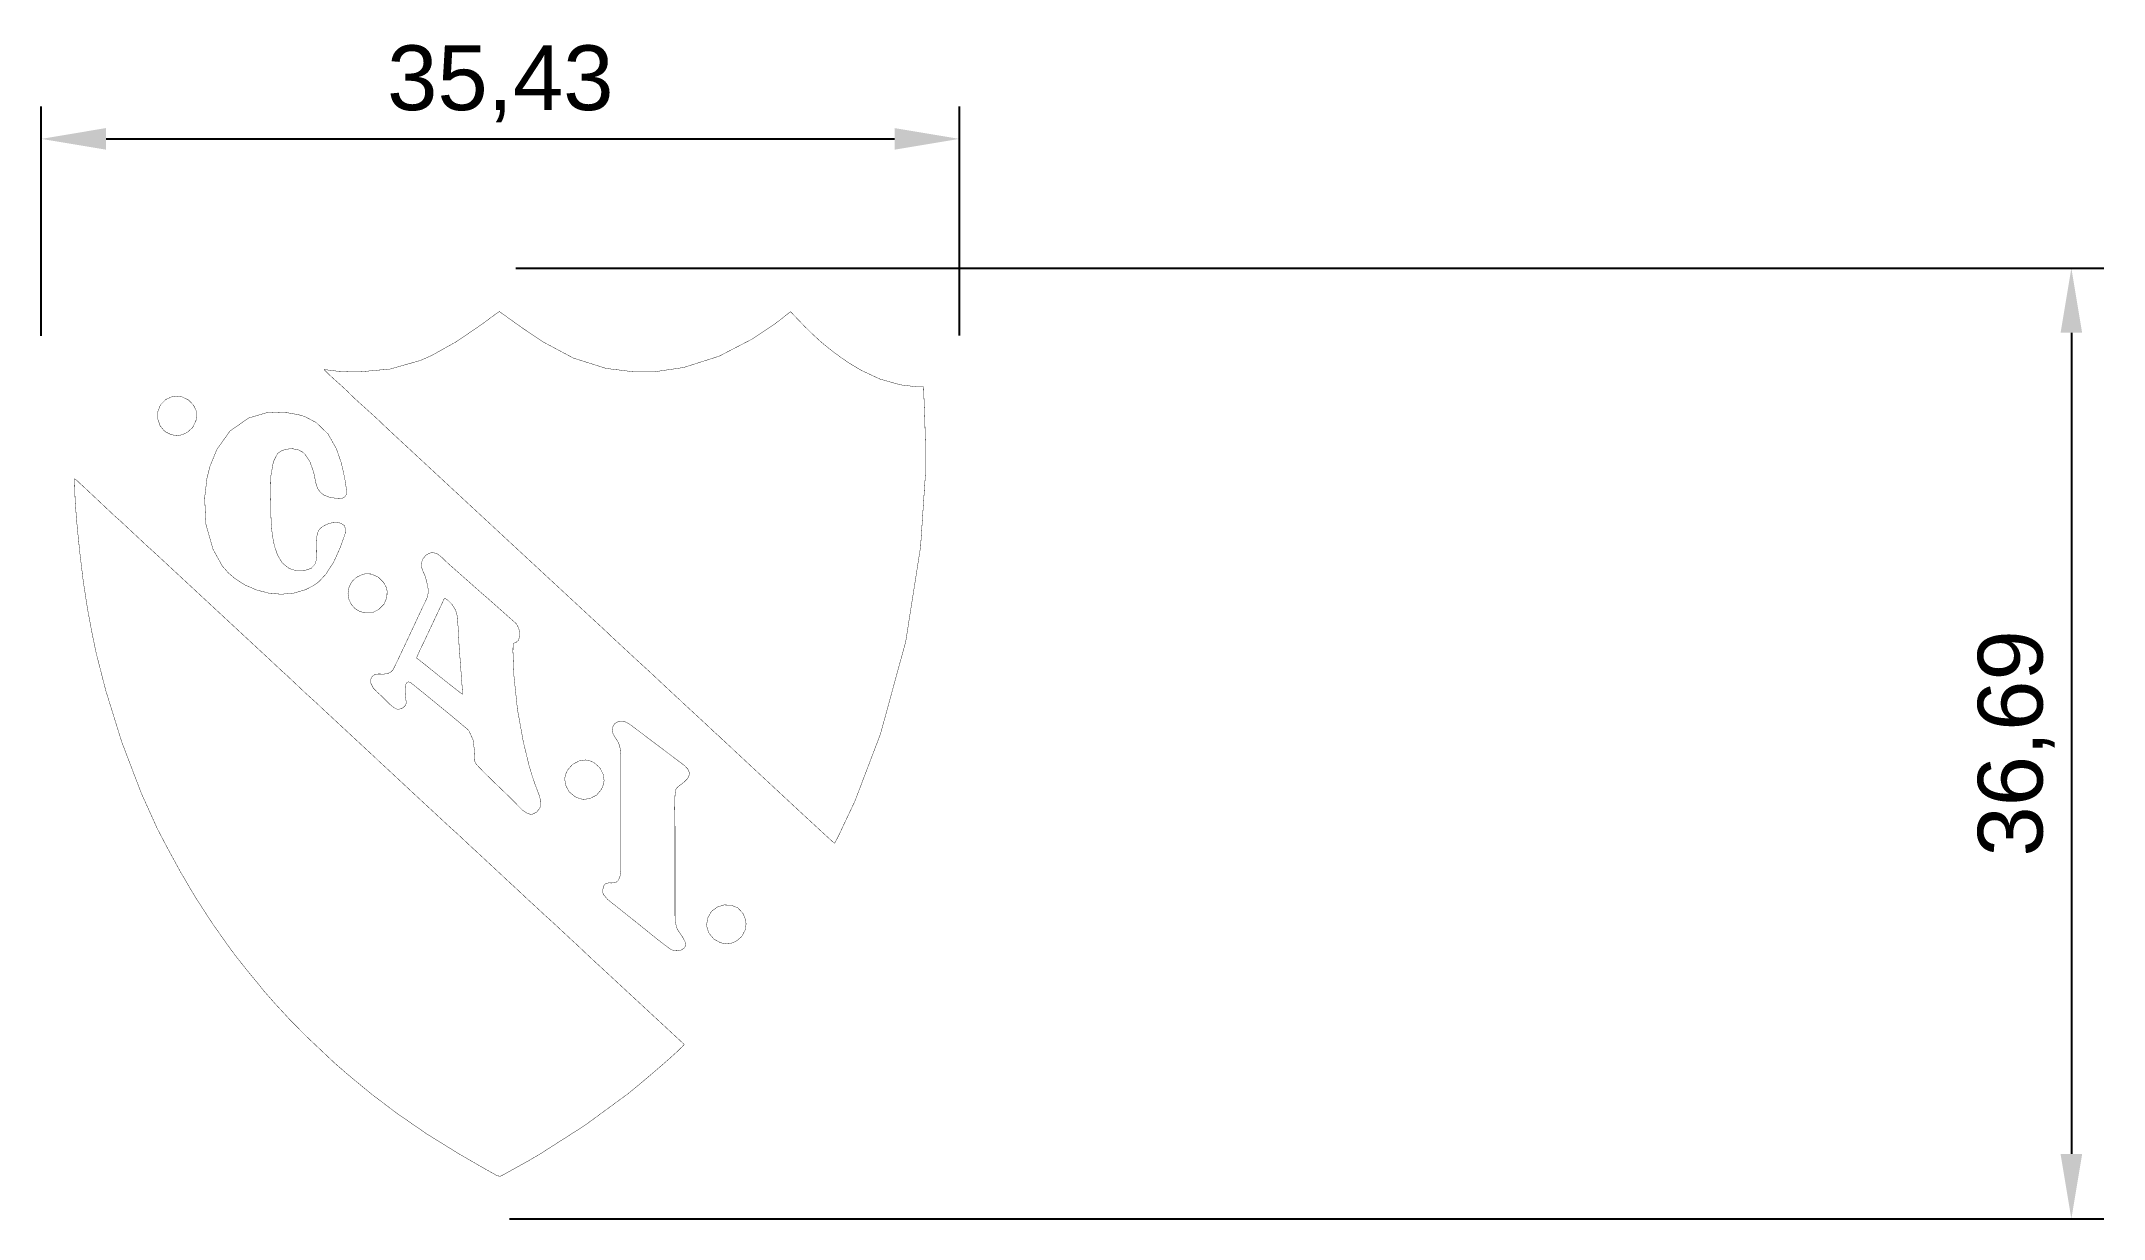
# Model space of a CAD drawing. Header units: millimetres. Extents: x -30 to 49.6, y -28.3 to 17.1.
import ezdxf

# ---------------------------------------------------------------- set-up
doc = ezdxf.new("R2010")
doc.units = ezdxf.units.MM
doc.styles.get("Standard").update_dxf_attribs({"font": 'arial.ttf'})
doc.dimstyles.new('ISO-25', dxfattribs={"dimtxt": 2.5, "dimasz": 2.5, "dimexe": 1.25, "dimexo": 0.625, "dimtad": 1, "dimtxsty": 'Standard', "dimcen": 2.5, "dimadec": 0, "dimazin": 0, "dimtfac": 1, "dimtmove": 0, "dimatfit": 3, "dimfxl": 1, "dimarcsym": 0})

# ---------------------------------------------------------------- blocks, each defined once
blk = doc.blocks.new('*D3')
at = {"color": 0, "lineweight": -2, "transparency": 16777216}
for p, q in [((-29.956, 5.781), (-29.956, 14.631)), ((5.476, 5.789), (5.476, 14.631)), ((-27.456, 13.381), (2.976, 13.381))]:
    blk.add_line(p, q, dxfattribs=at)
at = {"color": 0, "transparency": 16777216}
for points in [[(-27.456, 13.798), (-27.456, 12.964), (-29.956, 13.381)], [(2.976, 13.798), (2.976, 12.964), (5.476, 13.381)]]:
    blk.add_solid(points, dxfattribs=at)
at = {"layer": 'Defpoints', "color": 0, "transparency": 16777216}
for p in [(5.476, 13.381), (-29.956, 5.156), (5.476, 5.164)]:
    blk.add_point(p, dxfattribs=at)
at = {"color": 0, "transparency": 16777216, "insert": (-12.24, 15.508), "char_height": 2.5, "attachment_point": 5}
blk.add_mtext('35,43', dxfattribs=at)
blk = doc.blocks.new('*D4')
at = {"color": 0, "lineweight": -2, "transparency": 16777216}
for p, q in [((-11.636, 8.396), (49.642, 8.396)), ((48.392, 5.896), (48.392, -25.794)), ((-11.888, -28.294), (49.642, -28.294))]:
    blk.add_line(p, q, dxfattribs=at)
at = {"color": 0, "transparency": 16777216}
for points in [[(47.975, 5.896), (48.808, 5.896), (48.392, 8.396)], [(47.975, -25.794), (48.808, -25.794), (48.392, -28.294)]]:
    blk.add_solid(points, dxfattribs=at)
at = {"layer": 'Defpoints', "color": 0, "transparency": 16777216}
for p in [(-12.261, 8.396), (-12.513, -28.294), (48.392, -28.294)]:
    blk.add_point(p, dxfattribs=at)
at = {"color": 0, "transparency": 16777216, "insert": (46.264, -9.949), "char_height": 2.5, "attachment_point": 5, "rotation": 90}
blk.add_mtext('36,69', dxfattribs=at)

msp = doc.modelspace()

# ---------------------------------------------------------------- linework, layer by layer
at = {"color": 0}
for points in [[(-19.031, 4.474, 0.0146, 0.0146, 0), (-18.991, 4.473, 0.0146, 0.0146, 0), (-18.562, 4.42, 0.0146, 0.0146, 0), (-18.521, 4.416, 0.0146, 0.0146, 0), (-18.477, 4.412, 0.0146, 0.0146, 0), (-18.02, 4.391, 0.0146, 0.0146, 0), (-17.974, 4.39, 0.0146, 0.0146, 0), (-17.711, 4.386, 0.0146, 0.0146, 0), (-16.488, 4.499, 0.0146, 0.0146, 0), (-15.317, 4.832, 0.0146, 0.0146, 0), (-15.08, 4.938, 0.0146, 0.0146, 0), (-14.875, 5.029, 0.0146, 0.0146, 0), (-13.965, 5.538, 0.0146, 0.0146, 0), (-13.116, 6.112, 0.0146, 0.0146, 0), (-12.942, 6.235, 0.0146, 0.0146, 0), (-12.884, 6.276, 0.0146, 0.0146, 0), (-12.336, 6.68, 0.0146, 0.0146, 0), (-12.28, 6.717, 0.0146, 0.0146, 0), (-12.231, 6.686, 0.0146, 0.0146, 0), (-11.76, 6.348, 0.0146, 0.0146, 0), (-11.714, 6.315, 0.0146, 0.0146, 0), (-11.432, 6.113, 0.0146, 0.0146, 0), (-10.567, 5.534, 0.0146, 0.0146, 0), (-9.416, 4.92, 0.0146, 0.0146, 0), (-8.152, 4.522, 0.0146, 0.0146, 0), (-7.04, 4.386, 0.0146, 0.0146, 0), (-6.67, 4.389, 0.0146, 0.0146, 0), (-6.294, 4.393, 0.0146, 0.0146, 0), (-5.167, 4.557, 0.0146, 0.0146, 0), (-3.793, 4.995, 0.0146, 0.0146, 0), (-2.521, 5.655, 0.0146, 0.0146, 0), (-1.612, 6.265, 0.0146, 0.0146, 0), (-1.324, 6.487, 0.0146, 0.0146, 0), (-1.302, 6.504, 0.0146, 0.0146, 0), (-1.181, 6.603, 0.0146, 0.0146, 0), (-1.059, 6.695, 0.0146, 0.0146, 0), (-1.036, 6.709, 0.0146, 0.0146, 0), (-0.555, 6.206, 0.0146, 0.0146, 0), (-0.501, 6.15, 0.0146, 0.0146, 0), (-0.186, 5.842, 0.0146, 0.0146, 0), (0.141, 5.542, 0.0146, 0.0146, 0), (0.202, 5.491, 0.0146, 0.0146, 0), (0.273, 5.431, 0.0146, 0.0146, 0), (0.613, 5.16, 0.0146, 0.0146, 0), (0.969, 4.901, 0.0146, 0.0146, 0), (1.048, 4.847, 0.0146, 0.0146, 0), (1.205, 4.739, 0.0146, 0.0146, 0), (1.696, 4.445, 0.0146, 0.0146, 0), (2.411, 4.112, 0.0146, 0.0146, 0), (3.206, 3.888, 0.0146, 0.0146, 0), (3.873, 3.808, 0.0146, 0.0146, 0), (4.096, 3.81, 0.0146, 0.0146, 0), (4.102, 3.602, 0.0146, 0.0146, 0), (4.141, 2.593, 0.0146, 0.0146, 0), (4.166, 1.67, 0.0146, 0.0146, 0), (4.166, 1.362, 0.0146, 0.0146, 0), (4.166, 0.428, 0.0146, 0.0146, 0), (3.978, -2.375, 0.0146, 0.0146, 0), (3.404, -6.033, 0.0146, 0.0146, 0), (2.431, -9.587, 0.0146, 0.0146, 0), (1.444, -12.181, 0.0146, 0.0146, 0), (1.049, -13.015, 0.0146, 0.0146, 0), (1.031, -13.052, 0.0146, 0.0146, 0), (0.969, -13.186, 0.0146, 0.0146, 0), (0.857, -13.425, 0.0146, 0.0146, 0), (0.743, -13.654, 0.0146, 0.0146, 0), (0.676, -13.774, 0.0146, 0.0146, 0), (0.654, -13.8, 0.0146, 0.0146, 0), (0.636, -13.79, 0.0146, 0.0146, 0), (0.485, -13.651, 0.0146, 0.0146, 0), (0.079, -13.279, 0.0146, 0.0146, 0), (-0.49, -12.753, 0.0146, 0.0146, 0), (-1.147, -12.144, 0.0146, 0.0146, 0), (-1.819, -11.518, 0.0146, 0.0146, 0), (-2.433, -10.948, 0.0146, 0.0146, 0), (-2.914, -10.5, 0.0146, 0.0146, 0), (-3.12, -10.309, 0.0146, 0.0146, 0), (-3.189, -10.245, 0.0146, 0.0146, 0), (-3.203, -10.232, 0.0146, 0.0146, 0), (-3.323, -10.115, 0.0146, 0.0146, 0), (-3.337, -10.103, 0.0146, 0.0146, 0), (-3.364, -10.079, 0.0146, 0.0146, 0), (-3.623, -9.839, 0.0146, 0.0146, 0), (-3.65, -9.816, 0.0146, 0.0146, 0), (-3.662, -9.805, 0.0146, 0.0146, 0), (-3.788, -9.684, 0.0146, 0.0146, 0), (-3.797, -9.674, 0.0146, 0.0146, 0), (-3.812, -9.66, 0.0146, 0.0146, 0), (-3.947, -9.541, 0.0146, 0.0146, 0), (-3.962, -9.528, 0.0146, 0.0146, 0), (-3.989, -9.503, 0.0146, 0.0146, 0), (-4.244, -9.263, 0.0146, 0.0146, 0), (-4.27, -9.236, 0.0146, 0.0146, 0), (-5.187, -8.39, 0.0146, 0.0146, 0), (-5.2, -8.378, 0.0146, 0.0146, 0), (-5.322, -8.259, 0.0146, 0.0146, 0), (-5.335, -8.247, 0.0146, 0.0146, 0), (-5.432, -8.163, 0.0146, 0.0146, 0), (-5.951, -7.678, 0.0146, 0.0146, 0), (-6.472, -7.188, 0.0146, 0.0146, 0), (-6.569, -7.1, 0.0146, 0.0146, 0), (-7.035, -6.675, 0.0146, 0.0146, 0), (-7.051, -6.659, 0.0146, 0.0146, 0), (-7.111, -6.6, 0.0146, 0.0146, 0), (-7.169, -6.547, 0.0146, 0.0146, 0), (-7.185, -6.534, 0.0146, 0.0146, 0), (-7.958, -5.817, 0.0146, 0.0146, 0), (-7.972, -5.806, 0.0146, 0.0146, 0), (-8.092, -5.687, 0.0146, 0.0146, 0), (-8.106, -5.674, 0.0146, 0.0146, 0), (-12.568, -1.539, 0.0146, 0.0146, 0), (-12.583, -1.523, 0.0146, 0.0146, 0), (-12.704, -1.411, 0.0146, 0.0146, 0), (-12.719, -1.399, 0.0146, 0.0146, 0), (-16.576, 2.179, 0.0146, 0.0146, 0), (-16.604, 2.207, 0.0146, 0.0146, 0), (-16.725, 2.321, 0.0146, 0.0146, 0), (-16.847, 2.435, 0.0146, 0.0146, 0), (-16.874, 2.462, 0.0146, 0.0146, 0), (-16.946, 2.533, 0.0146, 0.0146, 0), (-17.167, 2.737, 0.0146, 0.0146, 0), (-17.508, 3.043, 0.0146, 0.0146, 0), (-17.839, 3.343, 0.0146, 0.0146, 0), (-18.038, 3.532, 0.0146, 0.0146, 0), (-18.101, 3.599, 0.0146, 0.0146, 0), (-18.122, 3.621, 0.0146, 0.0146, 0), (-18.19, 3.687, 0.0146, 0.0146, 0), (-18.313, 3.801, 0.0146, 0.0146, 0), (-18.456, 3.93, 0.0146, 0.0146, 0), (-18.607, 4.065, 0.0146, 0.0146, 0), (-18.753, 4.197, 0.0146, 0.0146, 0), (-18.881, 4.316, 0.0146, 0.0146, 0), (-18.978, 4.411, 0.0146, 0.0146, 0), (-19.02, 4.457, 0.0146, 0.0146, 0), (-19.031, 4.474, 0.0146, 0.0146, 0)], [(-24.84, 3.439, 0.0146, 0.0146, 0), (-24.766, 3.452, 0.0146, 0.0146, 0), (-24.53, 3.427, 0.0146, 0.0146, 0), (-24.266, 3.301, 0.0146, 0.0146, 0), (-24.072, 3.092, 0.0146, 0.0146, 0), (-23.983, 2.9, 0.0146, 0.0146, 0), (-23.972, 2.833, 0.0146, 0.0146, 0), (-23.959, 2.755, 0.0146, 0.0146, 0), (-23.985, 2.509, 0.0146, 0.0146, 0), (-24.114, 2.24, 0.0146, 0.0146, 0), (-24.328, 2.048, 0.0146, 0.0146, 0), (-24.525, 1.96, 0.0146, 0.0146, 0), (-24.594, 1.948, 0.0146, 0.0146, 0), (-24.676, 1.935, 0.0146, 0.0146, 0), (-24.93, 1.959, 0.0146, 0.0146, 0), (-25.189, 2.09, 0.0146, 0.0146, 0), (-25.367, 2.305, 0.0146, 0.0146, 0), (-25.459, 2.571, 0.0146, 0.0146, 0), (-25.457, 2.852, 0.0146, 0.0146, 0), (-25.357, 3.113, 0.0146, 0.0146, 0), (-25.153, 3.321, 0.0146, 0.0146, 0), (-24.921, 3.426, 0.0146, 0.0146, 0), (-24.84, 3.439, 0.0146, 0.0146, 0)], [(-21.017, 2.828, 0.0146, 0.0146, 0), (-20.931, 2.834, 0.0146, 0.0146, 0), (-20.47, 2.813, 0.0146, 0.0146, 0), (-20.027, 2.736, 0.0146, 0.0146, 0), (-19.949, 2.714, 0.0146, 0.0146, 0), (-19.791, 2.668, 0.0146, 0.0146, 0), (-19.343, 2.431, 0.0146, 0.0146, 0), (-18.889, 1.994, 0.0146, 0.0146, 0), (-18.564, 1.419, 0.0146, 0.0146, 0), (-18.384, 0.9, 0.0146, 0.0146, 0), (-18.341, 0.723, 0.0146, 0.0146, 0), (-18.329, 0.671, 0.0146, 0.0146, 0), (-18.291, 0.503, 0.0146, 0.0146, 0), (-18.231, 0.204, 0.0146, 0.0146, 0), (-18.186, -0.093, 0.0146, 0.0146, 0), (-18.172, -0.258, 0.0146, 0.0146, 0), (-18.179, -0.307, 0.0146, 0.0146, 0), (-18.183, -0.338, 0.0146, 0.0146, 0), (-18.227, -0.424, 0.0146, 0.0146, 0), (-18.32, -0.479, 0.0146, 0.0146, 0), (-18.446, -0.493, 0.0146, 0.0146, 0), (-18.555, -0.487, 0.0146, 0.0146, 0), (-18.591, -0.484, 0.0146, 0.0146, 0), (-18.657, -0.478, 0.0146, 0.0146, 0), (-18.851, -0.441, 0.0146, 0.0146, 0), (-19.042, -0.368, 0.0146, 0.0146, 0), (-19.178, -0.267, 0.0146, 0.0146, 0), (-19.27, -0.144, 0.0146, 0.0146, 0), (-19.33, -0.005, 0.0146, 0.0146, 0), (-19.369, 0.146, 0.0146, 0.0146, 0), (-19.399, 0.304, 0.0146, 0.0146, 0), (-19.424, 0.424, 0.0146, 0.0146, 0), (-19.433, 0.463, 0.0146, 0.0146, 0), (-19.454, 0.547, 0.0146, 0.0146, 0), (-19.585, 0.915, 0.0146, 0.0146, 0), (-19.776, 1.209, 0.0146, 0.0146, 0), (-19.826, 1.255, 0.0146, 0.0146, 0), (-19.868, 1.293, 0.0146, 0.0146, 0), (-20.025, 1.375, 0.0146, 0.0146, 0), (-20.267, 1.426, 0.0146, 0.0146, 0), (-20.52, 1.403, 0.0146, 0.0146, 0), (-20.698, 1.336, 0.0146, 0.0146, 0), (-20.749, 1.301, 0.0146, 0.0146, 0), (-20.834, 1.241, 0.0146, 0.0146, 0), (-20.996, 0.927, 0.0146, 0.0146, 0), (-21.096, 0.37, 0.0146, 0.0146, 0), (-21.11, -0.233, 0.0146, 0.0146, 0), (-21.1, -0.618, 0.0146, 0.0146, 0), (-21.099, -0.747, 0.0146, 0.0146, 0), (-21.099, -0.834, 0.0146, 0.0146, 0), (-21.096, -1.093, 0.0146, 0.0146, 0), (-21.079, -1.489, 0.0146, 0.0146, 0), (-21.039, -1.906, 0.0146, 0.0146, 0), (-20.962, -2.314, 0.0146, 0.0146, 0), (-20.836, -2.685, 0.0146, 0.0146, 0), (-20.65, -2.989, 0.0146, 0.0146, 0), (-20.391, -3.197, 0.0146, 0.0146, 0), (-20.133, -3.278, 0.0146, 0.0146, 0), (-20.047, -3.28, 0.0146, 0.0146, 0), (-19.976, -3.282, 0.0146, 0.0146, 0), (-19.763, -3.266, 0.0146, 0.0146, 0), (-19.544, -3.194, 0.0146, 0.0146, 0), (-19.398, -3.044, 0.0146, 0.0146, 0), (-19.336, -2.86, 0.0146, 0.0146, 0), (-19.33, -2.797, 0.0146, 0.0146, 0), (-19.324, -2.729, 0.0146, 0.0146, 0), (-19.327, -2.524, 0.0146, 0.0146, 0), (-19.334, -2.222, 0.0146, 0.0146, 0), (-19.315, -1.934, 0.0146, 0.0146, 0), (-19.265, -1.755, 0.0146, 0.0146, 0), (-19.232, -1.707, 0.0146, 0.0146, 0), (-19.208, -1.672, 0.0146, 0.0146, 0), (-19.11, -1.587, 0.0146, 0.0146, 0), (-18.943, -1.495, 0.0146, 0.0146, 0), (-18.753, -1.438, 0.0146, 0.0146, 0), (-18.563, -1.421, 0.0146, 0.0146, 0), (-18.394, -1.451, 0.0146, 0.0146, 0), (-18.268, -1.534, 0.0146, 0.0146, 0), (-18.209, -1.676, 0.0146, 0.0146, 0), (-18.222, -1.834, 0.0146, 0.0146, 0), (-18.238, -1.883, 0.0146, 0.0146, 0), (-18.284, -2.021, 0.0146, 0.0146, 0), (-18.434, -2.431, 0.0146, 0.0146, 0), (-18.671, -2.952, 0.0146, 0.0146, 0), (-18.967, -3.412, 0.0146, 0.0146, 0), (-19.236, -3.703, 0.0146, 0.0146, 0), (-19.34, -3.781, 0.0146, 0.0146, 0), (-19.436, -3.851, 0.0146, 0.0146, 0), (-19.759, -4.017, 0.0146, 0.0146, 0), (-20.217, -4.152, 0.0146, 0.0146, 0), (-20.698, -4.192, 0.0146, 0.0146, 0), (-21.184, -4.148, 0.0146, 0.0146, 0), (-21.656, -4.025, 0.0146, 0.0146, 0), (-22.097, -3.834, 0.0146, 0.0146, 0), (-22.489, -3.583, 0.0146, 0.0146, 0), (-22.741, -3.362, 0.0146, 0.0146, 0), (-22.814, -3.279, 0.0146, 0.0146, 0), (-22.972, -3.099, 0.0146, 0.0146, 0), (-23.328, -2.454, 0.0146, 0.0146, 0), (-23.601, -1.494, 0.0146, 0.0146, 0), (-23.65, -0.475, 0.0146, 0.0146, 0), (-23.561, 0.284, 0.0146, 0.0146, 0), (-23.498, 0.529, 0.0146, 0.0146, 0), (-23.442, 0.752, 0.0146, 0.0146, 0), (-23.178, 1.396, 0.0146, 0.0146, 0), (-22.67, 2.108, 0.0146, 0.0146, 0), (-21.956, 2.607, 0.0146, 0.0146, 0), (-21.255, 2.814, 0.0146, 0.0146, 0), (-21.017, 2.828, 0.0146, 0.0146, 0)], [(-28.667, 0.257, 0.0146, 0.0146, 0), (-28.647, 0.248, 0.0146, 0.0146, 0), (-28.564, 0.182, 0.0146, 0.0146, 0), (-28.489, 0.107, 0.0146, 0.0146, 0), (-28.474, 0.094, 0.0146, 0.0146, 0), (-28.356, -0.011, 0.0146, 0.0146, 0), (-27.741, -0.589, 0.0146, 0.0146, 0), (-27.132, -1.163, 0.0146, 0.0146, 0), (-27.016, -1.265, 0.0146, 0.0146, 0), (-26.912, -1.356, 0.0146, 0.0146, 0), (-26.369, -1.864, 0.0146, 0.0146, 0), (-25.827, -2.371, 0.0146, 0.0146, 0), (-25.723, -2.463, 0.0146, 0.0146, 0), (-25.693, -2.49, 0.0146, 0.0146, 0), (-25.382, -2.774, 0.0146, 0.0146, 0), (-25.353, -2.802, 0.0146, 0.0146, 0), (-21.31, -6.556, 0.0146, 0.0146, 0), (-21.246, -6.614, 0.0146, 0.0146, 0), (-20.639, -7.184, 0.0146, 0.0146, 0), (-20.576, -7.24, 0.0146, 0.0146, 0), (-20.501, -7.305, 0.0146, 0.0146, 0), (-20.118, -7.666, 0.0146, 0.0146, 0), (-19.738, -8.026, 0.0146, 0.0146, 0), (-19.664, -8.091, 0.0146, 0.0146, 0), (-19.293, -8.429, 0.0146, 0.0146, 0), (-19.276, -8.444, 0.0146, 0.0146, 0), (-19.123, -8.591, 0.0146, 0.0146, 0), (-19.106, -8.606, 0.0146, 0.0146, 0), (-17.089, -10.479, 0.0146, 0.0146, 0), (-17.071, -10.494, 0.0146, 0.0146, 0), (-16.997, -10.564, 0.0146, 0.0146, 0), (-16.922, -10.639, 0.0146, 0.0146, 0), (-16.903, -10.656, 0.0146, 0.0146, 0), (-16.661, -10.878, 0.0146, 0.0146, 0), (-15.431, -12.025, 0.0146, 0.0146, 0), (-14.207, -13.159, 0.0146, 0.0146, 0), (-13.968, -13.374, 0.0146, 0.0146, 0), (-13.904, -13.431, 0.0146, 0.0146, 0), (-13.297, -14.002, 0.0146, 0.0146, 0), (-13.233, -14.057, 0.0146, 0.0146, 0), (-12.131, -15.082, 0.0146, 0.0146, 0), (-12.104, -15.11, 0.0146, 0.0146, 0), (-11.794, -15.398, 0.0146, 0.0146, 0), (-11.764, -15.424, 0.0146, 0.0146, 0), (-11.701, -15.48, 0.0146, 0.0146, 0), (-11.094, -16.051, 0.0146, 0.0146, 0), (-11.03, -16.107, 0.0146, 0.0146, 0), (-10.483, -16.614, 0.0146, 0.0146, 0), (-10.402, -16.684, 0.0146, 0.0146, 0), (-9.942, -17.109, 0.0146, 0.0146, 0), (-9.466, -17.554, 0.0146, 0.0146, 0), (-9.376, -17.635, 0.0146, 0.0146, 0), (-9.307, -17.698, 0.0146, 0.0146, 0), (-8.919, -18.066, 0.0146, 0.0146, 0), (-8.528, -18.433, 0.0146, 0.0146, 0), (-8.456, -18.496, 0.0146, 0.0146, 0), (-5.144, -21.564, 0.0146, 0.0146, 0), (-5.159, -21.594, 0.0146, 0.0146, 0), (-5.235, -21.671, 0.0146, 0.0146, 0), (-5.427, -21.856, 0.0146, 0.0146, 0), (-5.688, -22.092, 0.0146, 0.0146, 0), (-5.989, -22.356, 0.0146, 0.0146, 0), (-6.299, -22.623, 0.0146, 0.0146, 0), (-6.588, -22.869, 0.0146, 0.0146, 0), (-6.825, -23.069, 0.0146, 0.0146, 0), (-6.942, -23.166, 0.0146, 0.0146, 0), (-6.98, -23.198, 0.0146, 0.0146, 0), (-7.303, -23.463, 0.0146, 0.0146, 0), (-8.97, -24.686, 0.0146, 0.0146, 0), (-10.728, -25.809, 0.0146, 0.0146, 0), (-11.097, -26.025, 0.0146, 0.0146, 0), (-11.186, -26.076, 0.0146, 0.0146, 0), (-12.115, -26.592, 0.0146, 0.0146, 0), (-12.21, -26.64, 0.0146, 0.0146, 0), (-12.235, -26.653, 0.0146, 0.0146, 0), (-12.354, -26.638, 0.0146, 0.0146, 0), (-12.473, -26.57, 0.0146, 0.0146, 0), (-12.498, -26.556, 0.0146, 0.0146, 0), (-12.837, -26.367, 0.0146, 0.0146, 0), (-13.845, -25.784, 0.0146, 0.0146, 0), (-15.077, -25.021, 0.0146, 0.0146, 0), (-16.26, -24.204, 0.0146, 0.0146, 0), (-17.171, -23.513, 0.0146, 0.0146, 0), (-17.466, -23.273, 0.0146, 0.0146, 0), (-18.172, -22.688, 0.0146, 0.0146, 0), (-18.193, -22.669, 0.0146, 0.0146, 0), (-18.385, -22.501, 0.0146, 0.0146, 0), (-18.406, -22.485, 0.0146, 0.0146, 0), (-18.424, -22.471, 0.0146, 0.0146, 0), (-18.622, -22.296, 0.0146, 0.0146, 0), (-18.638, -22.282, 0.0146, 0.0146, 0), (-19.75, -21.231, 0.0146, 0.0146, 0), (-19.788, -21.193, 0.0146, 0.0146, 0), (-20.146, -20.829, 0.0146, 0.0146, 0), (-20.182, -20.791, 0.0146, 0.0146, 0), (-20.2, -20.772, 0.0146, 0.0146, 0), (-20.383, -20.591, 0.0146, 0.0146, 0), (-20.4, -20.572, 0.0146, 0.0146, 0), (-20.48, -20.482, 0.0146, 0.0146, 0), (-20.917, -20.01, 0.0146, 0.0146, 0), (-21.345, -19.526, 0.0146, 0.0146, 0), (-21.421, -19.43, 0.0146, 0.0146, 0), (-21.523, -19.301, 0.0146, 0.0146, 0), (-21.991, -18.734, 0.0146, 0.0146, 0), (-22.474, -18.125, 0.0146, 0.0146, 0), (-22.584, -17.975, 0.0146, 0.0146, 0), (-22.778, -17.71, 0.0146, 0.0146, 0), (-23.347, -16.902, 0.0146, 0.0146, 0), (-23.99, -15.916, 0.0146, 0.0146, 0), (-24.595, -14.888, 0.0146, 0.0146, 0), (-25.084, -13.991, 0.0146, 0.0146, 0), (-25.242, -13.689, 0.0146, 0.0146, 0), (-25.474, -13.247, 0.0146, 0.0146, 0), (-26.092, -11.878, 0.0146, 0.0146, 0), (-26.842, -9.916, 0.0146, 0.0146, 0), (-27.466, -7.91, 0.0146, 0.0146, 0), (-27.838, -6.458, 0.0146, 0.0146, 0), (-27.939, -5.969, 0.0146, 0.0146, 0), (-28.001, -5.67, 0.0146, 0.0146, 0), (-28.169, -4.77, 0.0146, 0.0146, 0), (-28.336, -3.687, 0.0146, 0.0146, 0), (-28.466, -2.607, 0.0146, 0.0146, 0), (-28.556, -1.717, 0.0146, 0.0146, 0), (-28.584, -1.421, 0.0146, 0.0146, 0), (-28.595, -1.303, 0.0146, 0.0146, 0), (-28.649, -0.583, 0.0146, 0.0146, 0), (-28.671, 0.138, 0.0146, 0.0146, 0), (-28.667, 0.257, 0.0146, 0.0146, 0)], [(-11.746, -6.09, 0.0146, 0.0146, 0), (-11.752, -6.405, 0.0146, 0.0146, 0), (-11.713, -7.354, 0.0146, 0.0146, 0), (-11.579, -8.629, 0.0146, 0.0146, 0), (-11.353, -9.884, 0.0146, 0.0146, 0), (-11.134, -10.788, 0.0146, 0.0146, 0), (-11.046, -11.085, 0.0146, 0.0146, 0), (-11.023, -11.164, 0.0146, 0.0146, 0), (-10.902, -11.519, 0.0146, 0.0146, 0), (-10.774, -11.863, 0.0146, 0.0146, 0), (-10.747, -11.936, 0.0146, 0.0146, 0), (-10.733, -11.973, 0.0146, 0.0146, 0), (-10.682, -12.168, 0.0146, 0.0146, 0), (-10.689, -12.375, 0.0146, 0.0146, 0), (-10.705, -12.417, 0.0146, 0.0146, 0), (-10.718, -12.449, 0.0146, 0.0146, 0), (-10.829, -12.594, 0.0146, 0.0146, 0), (-10.992, -12.679, 0.0146, 0.0146, 0), (-11.031, -12.683, 0.0146, 0.0146, 0), (-11.075, -12.686, 0.0146, 0.0146, 0), (-11.213, -12.643, 0.0146, 0.0146, 0), (-11.384, -12.524, 0.0146, 0.0146, 0), (-11.547, -12.363, 0.0146, 0.0146, 0), (-11.663, -12.239, 0.0146, 0.0146, 0), (-11.702, -12.199, 0.0146, 0.0146, 0), (-11.787, -12.113, 0.0146, 0.0146, 0), (-12.047, -11.862, 0.0146, 0.0146, 0), (-12.436, -11.489, 0.0146, 0.0146, 0), (-12.815, -11.12, 0.0146, 0.0146, 0), (-13.054, -10.876, 0.0146, 0.0146, 0), (-13.13, -10.791, 0.0146, 0.0146, 0), (-13.151, -10.768, 0.0146, 0.0146, 0), (-13.205, -10.691, 0.0146, 0.0146, 0), (-13.24, -10.596, 0.0146, 0.0146, 0), (-13.248, -10.482, 0.0146, 0.0146, 0), (-13.243, -10.367, 0.0146, 0.0146, 0), (-13.241, -10.328, 0.0146, 0.0146, 0), (-13.236, -10.237, 0.0146, 0.0146, 0), (-13.29, -9.818, 0.0146, 0.0146, 0), (-13.445, -9.476, 0.0146, 0.0146, 0), (-13.49, -9.423, 0.0146, 0.0146, 0), (-13.509, -9.401, 0.0146, 0.0146, 0), (-13.598, -9.327, 0.0146, 0.0146, 0), (-13.837, -9.126, 0.0146, 0.0146, 0), (-14.164, -8.854, 0.0146, 0.0146, 0), (-14.539, -8.546, 0.0146, 0.0146, 0), (-14.92, -8.235, 0.0146, 0.0146, 0), (-15.263, -7.955, 0.0146, 0.0146, 0), (-15.528, -7.741, 0.0146, 0.0146, 0), (-15.637, -7.654, 0.0146, 0.0146, 0), (-15.673, -7.626, 0.0146, 0.0146, 0), (-15.698, -7.607, 0.0146, 0.0146, 0), (-15.79, -7.572, 0.0146, 0.0146, 0), (-15.863, -7.612, 0.0146, 0.0146, 0), (-15.901, -7.72, 0.0146, 0.0146, 0), (-15.912, -7.87, 0.0146, 0.0146, 0), (-15.906, -8.036, 0.0146, 0.0146, 0), (-15.891, -8.194, 0.0146, 0.0146, 0), (-15.876, -8.317, 0.0146, 0.0146, 0), (-15.869, -8.365, 0.0146, 0.0146, 0), (-15.871, -8.381, 0.0146, 0.0146, 0), (-15.873, -8.406, 0.0146, 0.0146, 0), (-15.904, -8.482, 0.0146, 0.0146, 0), (-15.976, -8.562, 0.0146, 0.0146, 0), (-16.077, -8.613, 0.0146, 0.0146, 0), (-16.164, -8.629, 0.0146, 0.0146, 0), (-16.193, -8.628, 0.0146, 0.0146, 0), (-16.233, -8.626, 0.0146, 0.0146, 0), (-16.349, -8.567, 0.0146, 0.0146, 0), (-16.518, -8.43, 0.0146, 0.0146, 0), (-16.685, -8.263, 0.0146, 0.0146, 0), (-16.795, -8.15, 0.0146, 0.0146, 0), (-16.833, -8.114, 0.0146, 0.0146, 0), (-16.871, -8.078, 0.0146, 0.0146, 0), (-16.987, -7.976, 0.0146, 0.0146, 0), (-17.14, -7.817, 0.0146, 0.0146, 0), (-17.234, -7.632, 0.0146, 0.0146, 0), (-17.233, -7.465, 0.0146, 0.0146, 0), (-17.213, -7.418, 0.0146, 0.0146, 0), (-17.202, -7.393, 0.0146, 0.0146, 0), (-17.147, -7.327, 0.0146, 0.0146, 0), (-17.058, -7.283, 0.0146, 0.0146, 0), (-16.952, -7.27, 0.0146, 0.0146, 0), (-16.834, -7.272, 0.0146, 0.0146, 0), (-16.712, -7.272, 0.0146, 0.0146, 0), (-16.591, -7.255, 0.0146, 0.0146, 0), (-16.479, -7.204, 0.0146, 0.0146, 0), (-16.4, -7.132, 0.0146, 0.0146, 0), (-16.381, -7.104, 0.0146, 0.0146, 0), (-16.365, -7.08, 0.0146, 0.0146, 0), (-16.319, -6.984, 0.0146, 0.0146, 0), (-16.194, -6.727, 0.0146, 0.0146, 0), (-16.027, -6.376, 0.0146, 0.0146, 0), (-15.839, -5.977, 0.0146, 0.0146, 0), (-15.65, -5.574, 0.0146, 0.0146, 0), (-15.48, -5.211, 0.0146, 0.0146, 0), (-15.351, -4.933, 0.0146, 0.0146, 0), (-15.299, -4.822, 0.0146, 0.0146, 0), (-15.282, -4.785, 0.0146, 0.0146, 0), (-15.252, -4.718, 0.0146, 0.0146, 0), (-15.154, -4.522, 0.0146, 0.0146, 0), (-15.067, -4.335, 0.0146, 0.0146, 0), (-15.025, -4.159, 0.0146, 0.0146, 0), (-15.027, -3.986, 0.0146, 0.0146, 0), (-15.034, -3.929, 0.0146, 0.0146, 0), (-15.039, -3.89, 0.0146, 0.0146, 0), (-15.132, -3.516, 0.0146, 0.0146, 0), (-15.146, -3.481, 0.0146, 0.0146, 0), (-15.159, -3.448, 0.0146, 0.0146, 0), (-15.239, -3.276, 0.0146, 0.0146, 0), (-15.291, -3.093, 0.0146, 0.0146, 0), (-15.29, -3.056, 0.0146, 0.0146, 0), (-15.289, -3.001, 0.0146, 0.0146, 0), (-15.234, -2.838, 0.0146, 0.0146, 0), (-15.094, -2.666, 0.0146, 0.0146, 0), (-14.896, -2.583, 0.0146, 0.0146, 0), (-14.715, -2.61, 0.0146, 0.0146, 0), (-14.667, -2.639, 0.0146, 0.0146, 0), (-14.637, -2.657, 0.0146, 0.0146, 0), (-14.505, -2.763, 0.0146, 0.0146, 0), (-14.387, -2.877, 0.0146, 0.0146, 0), (-14.364, -2.899, 0.0146, 0.0146, 0), (-14.239, -3.016, 0.0146, 0.0146, 0), (-12.984, -4.129, 0.0146, 0.0146, 0), (-12.851, -4.24, 0.0146, 0.0146, 0), (-11.638, -5.317, 0.0146, 0.0146, 0), (-11.614, -5.345, 0.0146, 0.0146, 0), (-11.527, -5.501, 0.0146, 0.0146, 0), (-11.494, -5.698, 0.0146, 0.0146, 0), (-11.496, -5.747, 0.0146, 0.0146, 0), (-11.498, -5.782, 0.0146, 0.0146, 0), (-11.512, -5.887, 0.0146, 0.0146, 0), (-11.552, -5.984, 0.0146, 0.0146, 0), (-11.627, -6.047, 0.0146, 0.0146, 0), (-11.716, -6.082, 0.0146, 0.0146, 0), (-11.746, -6.09, 0.0146, 0.0146, 0)], [(-17.527, -3.424, 0.0146, 0.0146, 0), (-17.455, -3.404, 0.0146, 0.0146, 0), (-17.218, -3.413, 0.0146, 0.0146, 0), (-16.95, -3.531, 0.0146, 0.0146, 0), (-16.746, -3.734, 0.0146, 0.0146, 0), (-16.646, -3.917, 0.0146, 0.0146, 0), (-16.629, -3.983, 0.0146, 0.0146, 0), (-16.609, -4.06, 0.0146, 0.0146, 0), (-16.616, -4.309, 0.0146, 0.0146, 0), (-16.73, -4.58, 0.0146, 0.0146, 0), (-16.934, -4.781, 0.0146, 0.0146, 0), (-17.124, -4.878, 0.0146, 0.0146, 0), (-17.19, -4.894, 0.0146, 0.0146, 0), (-17.25, -4.908, 0.0146, 0.0146, 0), (-17.438, -4.913, 0.0146, 0.0146, 0), (-17.659, -4.86, 0.0146, 0.0146, 0), (-17.846, -4.747, 0.0146, 0.0146, 0), (-17.99, -4.586, 0.0146, 0.0146, 0), (-18.083, -4.39, 0.0146, 0.0146, 0), (-18.118, -4.173, 0.0146, 0.0146, 0), (-18.085, -3.948, 0.0146, 0.0146, 0), (-18.011, -3.776, 0.0146, 0.0146, 0), (-17.976, -3.727, 0.0146, 0.0146, 0), (-17.949, -3.687, 0.0146, 0.0146, 0), (-17.792, -3.539, 0.0146, 0.0146, 0), (-17.581, -3.44, 0.0146, 0.0146, 0), (-17.527, -3.424, 0.0146, 0.0146, 0)], [(-15.468, -6.659, 0.0146, 0.0146, 0), (-15.462, -6.63, 0.0146, 0.0146, 0), (-15.425, -6.535, 0.0146, 0.0146, 0), (-15.349, -6.367, 0.0146, 0.0146, 0), (-15.267, -6.196, 0.0146, 0.0146, 0), (-15.218, -6.097, 0.0146, 0.0146, 0), (-15.202, -6.065, 0.0146, 0.0146, 0), (-15.18, -6.016, 0.0146, 0.0146, 0), (-14.957, -5.545, 0.0146, 0.0146, 0), (-14.935, -5.497, 0.0146, 0.0146, 0), (-14.89, -5.4, 0.0146, 0.0146, 0), (-14.439, -4.442, 0.0146, 0.0146, 0), (-14.398, -4.346, 0.0146, 0.0146, 0), (-14.358, -4.36, 0.0146, 0.0146, 0), (-14.249, -4.435, 0.0146, 0.0146, 0), (-14.101, -4.588, 0.0146, 0.0146, 0), (-13.982, -4.776, 0.0146, 0.0146, 0), (-13.924, -4.921, 0.0146, 0.0146, 0), (-13.916, -4.972, 0.0146, 0.0146, 0), (-13.905, -5.043, 0.0146, 0.0146, 0), (-13.867, -5.475, 0.0146, 0.0146, 0), (-13.844, -5.91, 0.0146, 0.0146, 0), (-13.841, -5.982, 0.0146, 0.0146, 0), (-13.832, -6.155, 0.0146, 0.0146, 0), (-13.705, -7.875, 0.0146, 0.0146, 0), (-13.698, -8.047, 0.0146, 0.0146, 0), (-13.719, -8.04, 0.0146, 0.0146, 0), (-13.772, -7.999, 0.0146, 0.0146, 0), (-13.918, -7.889, 0.0146, 0.0146, 0), (-14.112, -7.738, 0.0146, 0.0146, 0), (-14.333, -7.562, 0.0146, 0.0146, 0), (-14.558, -7.383, 0.0146, 0.0146, 0), (-14.764, -7.216, 0.0146, 0.0146, 0), (-14.929, -7.083, 0.0146, 0.0146, 0), (-15.005, -7.021, 0.0146, 0.0146, 0), (-15.03, -7.001, 0.0146, 0.0146, 0), (-15.049, -6.986, 0.0146, 0.0146, 0), (-15.232, -6.839, 0.0146, 0.0146, 0), (-15.253, -6.824, 0.0146, 0.0146, 0), (-15.269, -6.81, 0.0146, 0.0146, 0), (-15.451, -6.668, 0.0146, 0.0146, 0), (-15.468, -6.659, 0.0146, 0.0146, 0)], [(-7.914, -9.492, 0.0146, 0.0146, 0), (-7.921, -9.45, 0.0146, 0.0146, 0), (-7.905, -9.319, 0.0146, 0.0146, 0), (-7.823, -9.188, 0.0146, 0.0146, 0), (-7.69, -9.109, 0.0146, 0.0146, 0), (-7.566, -9.088, 0.0146, 0.0146, 0), (-7.526, -9.092, 0.0146, 0.0146, 0), (-7.489, -9.095, 0.0146, 0.0146, 0), (-7.383, -9.132, 0.0146, 0.0146, 0), (-7.244, -9.211, 0.0146, 0.0146, 0), (-7.12, -9.303, 0.0146, 0.0146, 0), (-7.043, -9.364, 0.0146, 0.0146, 0), (-7.017, -9.384, 0.0146, 0.0146, 0), (-5.171, -10.774, 0.0146, 0.0146, 0), (-5.125, -10.808, 0.0146, 0.0146, 0), (-5.005, -10.935, 0.0146, 0.0146, 0), (-4.942, -11.082, 0.0146, 0.0146, 0), (-4.961, -11.214, 0.0146, 0.0146, 0), (-5.037, -11.333, 0.0146, 0.0146, 0), (-5.147, -11.439, 0.0146, 0.0146, 0), (-5.267, -11.535, 0.0146, 0.0146, 0), (-5.376, -11.62, 0.0146, 0.0146, 0), (-5.434, -11.674, 0.0146, 0.0146, 0), (-5.448, -11.696, 0.0146, 0.0146, 0), (-5.473, -11.734, 0.0146, 0.0146, 0), (-5.498, -11.965, 0.0146, 0.0146, 0), (-5.511, -12.429, 0.0146, 0.0146, 0), (-5.505, -12.915, 0.0146, 0.0146, 0), (-5.498, -13.17, 0.0146, 0.0146, 0), (-5.498, -13.255, 0.0146, 0.0146, 0), (-5.498, -16.491, 0.0146, 0.0146, 0), (-5.498, -16.581, 0.0146, 0.0146, 0), (-5.487, -16.853, 0.0146, 0.0146, 0), (-5.413, -17.111, 0.0146, 0.0146, 0), (-5.381, -17.165, 0.0146, 0.0146, 0), (-5.36, -17.201, 0.0146, 0.0146, 0), (-5.209, -17.412, 0.0146, 0.0146, 0), (-5.09, -17.645, 0.0146, 0.0146, 0), (-5.085, -17.692, 0.0146, 0.0146, 0), (-5.081, -17.726, 0.0146, 0.0146, 0), (-5.127, -17.838, 0.0146, 0.0146, 0), (-5.26, -17.923, 0.0146, 0.0146, 0), (-5.438, -17.949, 0.0146, 0.0146, 0), (-5.57, -17.935, 0.0146, 0.0146, 0), (-5.61, -17.92, 0.0146, 0.0146, 0), (-5.635, -17.911, 0.0146, 0.0146, 0), (-5.705, -17.865, 0.0146, 0.0146, 0), (-5.862, -17.752, 0.0146, 0.0146, 0), (-6.061, -17.599, 0.0146, 0.0146, 0), (-6.283, -17.425, 0.0146, 0.0146, 0), (-6.505, -17.246, 0.0146, 0.0146, 0), (-6.708, -17.082, 0.0146, 0.0146, 0), (-6.871, -16.95, 0.0146, 0.0146, 0), (-6.948, -16.888, 0.0146, 0.0146, 0), (-6.974, -16.868, 0.0146, 0.0146, 0), (-7.05, -16.807, 0.0146, 0.0146, 0), (-7.798, -16.21, 0.0146, 0.0146, 0), (-7.874, -16.15, 0.0146, 0.0146, 0), (-7.905, -16.126, 0.0146, 0.0146, 0), (-8.099, -15.971, 0.0146, 0.0146, 0), (-8.257, -15.785, 0.0146, 0.0146, 0), (-8.27, -15.746, 0.0146, 0.0146, 0), (-8.278, -15.722, 0.0146, 0.0146, 0), (-8.281, -15.576, 0.0146, 0.0146, 0), (-8.243, -15.44, 0.0146, 0.0146, 0), (-8.231, -15.421, 0.0146, 0.0146, 0), (-8.218, -15.401, 0.0146, 0.0146, 0), (-8.158, -15.355, 0.0146, 0.0146, 0), (-8.067, -15.335, 0.0146, 0.0146, 0), (-7.966, -15.336, 0.0146, 0.0146, 0), (-7.863, -15.335, 0.0146, 0.0146, 0), (-7.766, -15.309, 0.0146, 0.0146, 0), (-7.683, -15.233, 0.0146, 0.0146, 0), (-7.622, -15.083, 0.0146, 0.0146, 0), (-7.594, -14.899, 0.0146, 0.0146, 0), (-7.591, -14.838, 0.0146, 0.0146, 0), (-7.588, -14.771, 0.0146, 0.0146, 0), (-7.589, -14.207, 0.0146, 0.0146, 0), (-7.589, -14.019, 0.0146, 0.0146, 0), (-7.589, -10.782, 0.0146, 0.0146, 0), (-7.589, -10.686, 0.0146, 0.0146, 0), (-7.588, -10.398, 0.0146, 0.0146, 0), (-7.624, -10.091, 0.0146, 0.0146, 0), (-7.642, -10.029, 0.0146, 0.0146, 0), (-7.655, -9.988, 0.0146, 0.0146, 0), (-7.711, -9.869, 0.0146, 0.0146, 0), (-7.794, -9.738, 0.0146, 0.0146, 0), (-7.869, -9.618, 0.0146, 0.0146, 0), (-7.909, -9.524, 0.0146, 0.0146, 0), (-7.914, -9.492, 0.0146, 0.0146, 0)], [(-8.245, -11.455, 0.0146, 0.0146, 0), (-8.255, -11.525, 0.0146, 0.0146, 0), (-8.339, -11.726, 0.0146, 0.0146, 0), (-8.524, -11.944, 0.0146, 0.0146, 0), (-8.784, -12.078, 0.0146, 0.0146, 0), (-9.022, -12.108, 0.0146, 0.0146, 0), (-9.098, -12.096, 0.0146, 0.0146, 0), (-9.166, -12.086, 0.0146, 0.0146, 0), (-9.363, -12.002, 0.0146, 0.0146, 0), (-9.584, -11.816, 0.0146, 0.0146, 0), (-9.723, -11.555, 0.0146, 0.0146, 0), (-9.754, -11.314, 0.0146, 0.0146, 0), (-9.741, -11.238, 0.0146, 0.0146, 0), (-9.73, -11.17, 0.0146, 0.0146, 0), (-9.643, -10.977, 0.0146, 0.0146, 0), (-9.451, -10.759, 0.0146, 0.0146, 0), (-9.186, -10.62, 0.0146, 0.0146, 0), (-8.946, -10.588, 0.0146, 0.0146, 0), (-8.87, -10.6, 0.0146, 0.0146, 0), (-8.804, -10.61, 0.0146, 0.0146, 0), (-8.614, -10.696, 0.0146, 0.0146, 0), (-8.401, -10.886, 0.0146, 0.0146, 0), (-8.266, -11.148, 0.0146, 0.0146, 0), (-8.234, -11.381, 0.0146, 0.0146, 0), (-8.245, -11.455, 0.0146, 0.0146, 0)], [(-4.266, -17.018, 0.0146, 0.0146, 0), (-4.275, -16.938, 0.0146, 0.0146, 0), (-4.238, -16.691, 0.0146, 0.0146, 0), (-4.095, -16.438, 0.0146, 0.0146, 0), (-3.872, -16.267, 0.0146, 0.0146, 0), (-3.603, -16.183, 0.0146, 0.0146, 0), (-3.324, -16.193, 0.0146, 0.0146, 0), (-3.067, -16.302, 0.0146, 0.0146, 0), (-2.869, -16.516, 0.0146, 0.0146, 0), (-2.774, -16.758, 0.0146, 0.0146, 0), (-2.764, -16.841, 0.0146, 0.0146, 0), (-2.755, -16.916, 0.0146, 0.0146, 0), (-2.789, -17.151, 0.0146, 0.0146, 0), (-2.926, -17.407, 0.0146, 0.0146, 0), (-3.145, -17.589, 0.0146, 0.0146, 0), (-3.347, -17.669, 0.0146, 0.0146, 0), (-3.416, -17.677, 0.0146, 0.0146, 0), (-3.492, -17.685, 0.0146, 0.0146, 0), (-3.729, -17.647, 0.0146, 0.0146, 0), (-3.99, -17.506, 0.0146, 0.0146, 0), (-4.177, -17.286, 0.0146, 0.0146, 0), (-4.258, -17.087, 0.0146, 0.0146, 0), (-4.266, -17.018, 0.0146, 0.0146, 0)]]:
    msp.add_lwpolyline(points, format="xyseb", close=True, dxfattribs=at)

# ---------------------------------------------------------------- dimensions: what is measured, and where the dimension line sits
dim = msp.add_linear_dim(base=(5.476, 13.381), p1=(-29.956, 5.156), p2=(5.476, 5.164), dimstyle='ISO-25')
dim.commit()
dim.dimension.update_dxf_attribs({"geometry": '*D3', "text_midpoint": (-12.24, 15.508)})
dim = msp.add_linear_dim(base=(48.392, -28.294), p1=(-12.261, 8.396), p2=(-12.513, -28.294), angle=90, dimstyle='ISO-25')
dim.commit()
dim.dimension.update_dxf_attribs({"geometry": '*D4', "text_midpoint": (46.264, -9.949)})

doc.saveas('drawing.dxf')
